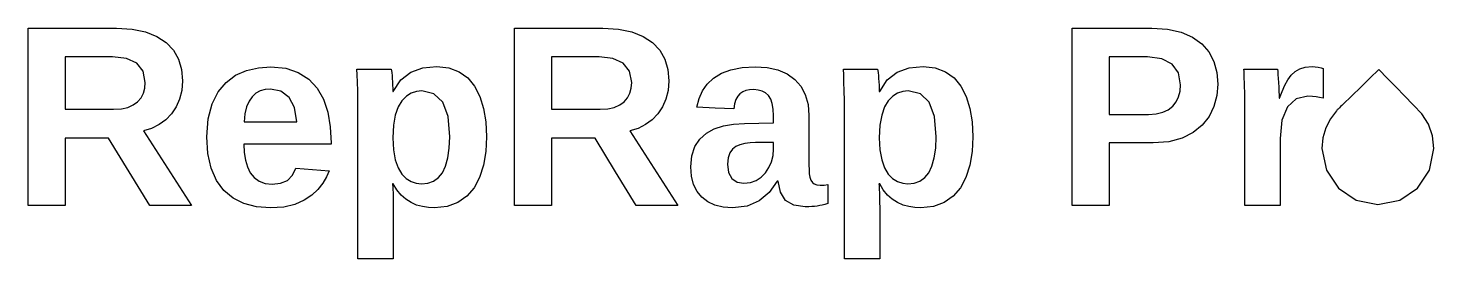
# Model space of a CAD drawing. Header units: millimetres. Extents: x -20.9 to 19.2, y -3.5 to 3.
import ezdxf

# ---------------------------------------------------------------- set-up
doc = ezdxf.new("R2010")
doc.units = ezdxf.units.MM
doc.layers.get('0').update_dxf_attribs({"linetype": 'CONTINUOUS'})

msp = doc.modelspace()

# ---------------------------------------------------------------- linework, layer by layer
at = {"color": 7}
for points in [[(-17.443, -2.025), (-18.029, -1.067), (-18.614, -0.109), (-19.234, -0.109), (-19.854, -0.109), (-19.854, -1.067), (-19.854, -2.025), (-20.382, -2.025), (-20.911, -2.025), (-20.911, 0.499), (-20.911, 3.023), (-19.65, 3.023), (-18.389, 3.023), (-17.946, 2.996), (-17.565, 2.915), (-17.239, 2.788), (-16.973, 2.614), (-16.767, 2.399), (-16.622, 2.141), (-16.534, 1.848), (-16.504, 1.518), (-16.525, 1.247), (-16.59, 0.998), (-16.689, 0.778), (-16.823, 0.583), (-16.984, 0.414), (-17.174, 0.275), (-17.387, 0.169), (-17.618, 0.096), (-16.936, -0.965), (-16.253, -2.025), (-16.848, -2.025), (-17.443, -2.025)], [(-3.57, -2.025), (-4.156, -1.067), (-4.741, -0.109), (-5.361, -0.109), (-5.981, -0.109), (-5.981, -1.067), (-5.981, -2.025), (-6.509, -2.025), (-7.038, -2.025), (-7.038, 0.499), (-7.038, 3.023), (-5.777, 3.023), (-4.516, 3.023), (-4.073, 2.996), (-3.692, 2.915), (-3.366, 2.788), (-3.1, 2.614), (-2.894, 2.399), (-2.749, 2.141), (-2.661, 1.848), (-2.631, 1.518), (-2.653, 1.247), (-2.717, 0.998), (-2.816, 0.778), (-2.95, 0.583), (-3.111, 0.414), (-3.301, 0.275), (-3.514, 0.169), (-3.745, 0.096), (-3.063, -0.965), (-2.38, -2.025), (-2.975, -2.025), (-3.57, -2.025)], [(13.023, 1.425), (12.995, 1.104), (12.912, 0.794), (12.775, 0.51), (12.578, 0.26), (12.322, 0.051), (12.005, -0.112), (11.625, -0.214), (11.181, -0.248), (10.554, -0.248), (9.927, -0.248), (9.927, -1.137), (9.927, -2.025), (9.399, -2.025), (8.87, -2.025), (8.87, 0.499), (8.87, 3.023), (10.004, 3.023), (11.138, 3.023), (11.59, 2.993), (11.976, 2.905), (12.301, 2.766), (12.564, 2.579), (12.766, 2.347), (12.908, 2.073), (12.994, 1.764), (13.023, 1.425)], [(-17.568, 1.475), (-17.629, 1.797), (-17.812, 2.023), (-18.104, 2.158), (-18.5, 2.202), (-19.177, 2.202), (-19.854, 2.202), (-19.854, 1.457), (-19.854, 0.712), (-19.163, 0.712), (-18.471, 0.712), (-18.252, 0.725), (-18.066, 0.766), (-17.91, 0.834), (-17.787, 0.923), (-17.69, 1.036), (-17.622, 1.167), (-17.582, 1.314), (-17.568, 1.475)], [(-3.695, 1.475), (-3.756, 1.797), (-3.939, 2.023), (-4.231, 2.158), (-4.627, 2.202), (-5.304, 2.202), (-5.981, 2.202), (-5.981, 1.457), (-5.981, 0.712), (-5.29, 0.712), (-4.598, 0.712), (-4.379, 0.725), (-4.193, 0.766), (-4.037, 0.834), (-3.914, 0.923), (-3.817, 1.036), (-3.749, 1.167), (-3.709, 1.314), (-3.695, 1.475)], [(11.959, 1.407), (11.899, 1.75), (11.722, 1.998), (11.43, 2.151), (11.02, 2.202), (10.473, 2.202), (9.927, 2.202), (9.927, 1.384), (9.927, 0.565), (10.488, 0.565), (11.048, 0.565), (11.268, 0.58), (11.453, 0.626), (11.61, 0.699), (11.736, 0.798), (11.836, 0.92), (11.905, 1.063), (11.945, 1.228), (11.959, 1.407)], [(-14, -2.097), (-14.398, -2.067), (-14.756, -1.975), (-15.065, -1.819), (-15.325, -1.599), (-15.534, -1.313), (-15.687, -0.965), (-15.781, -0.549), (-15.812, -0.069), (-15.776, 0.442), (-15.666, 0.866), (-15.49, 1.209), (-15.264, 1.479), (-14.991, 1.682), (-14.68, 1.819), (-14.342, 1.897), (-13.985, 1.923), (-13.561, 1.883), (-13.204, 1.762), (-12.908, 1.572), (-12.67, 1.317), (-12.49, 1.002), (-12.366, 0.629), (-12.293, 0.21), (-12.269, -0.252), (-12.269, -0.266), (-12.269, -0.281), (-13.512, -0.281), (-14.756, -0.281), (-14.745, -0.516), (-14.713, -0.736), (-14.656, -0.93), (-14.573, -1.098), (-14.462, -1.233), (-14.322, -1.338), (-14.152, -1.402), (-13.949, -1.424), (-13.708, -1.396), (-13.516, -1.312), (-13.372, -1.167), (-13.276, -0.961), (-12.801, -1.003), (-12.326, -1.044), (-12.404, -1.214), (-12.509, -1.395), (-12.643, -1.574), (-12.817, -1.739), (-13.035, -1.88), (-13.301, -1.997), (-13.619, -2.072), (-14, -2.097)], [(-7.833, -0.069), (-7.856, -0.493), (-7.923, -0.883), (-8.033, -1.229), (-8.192, -1.524), (-8.399, -1.764), (-8.657, -1.947), (-8.963, -2.06), (-9.32, -2.097), (-9.492, -2.088), (-9.664, -2.061), (-9.829, -2.015), (-9.987, -1.947), (-10.135, -1.853), (-10.273, -1.735), (-10.393, -1.587), (-10.495, -1.409), (-10.506, -1.409), (-10.517, -1.409), (-10.513, -1.441), (-10.51, -1.499), (-10.506, -1.577), (-10.503, -1.667), (-10.5, -1.764), (-10.499, -1.868), (-10.496, -1.968), (-10.495, -2.061), (-10.495, -2.805), (-10.495, -3.548), (-10.999, -3.548), (-11.502, -3.548), (-11.502, -1.295), (-11.502, 0.959), (-11.505, 1.24), (-11.513, 1.489), (-11.521, 1.696), (-11.531, 1.851), (-11.042, 1.851), (-10.553, 1.851), (-10.546, 1.814), (-10.538, 1.754), (-10.53, 1.677), (-10.524, 1.59), (-10.518, 1.495), (-10.513, 1.396), (-10.511, 1.302), (-10.51, 1.221), (-10.503, 1.221), (-10.495, 1.221), (-10.279, 1.549), (-9.994, 1.769), (-9.65, 1.892), (-9.256, 1.934), (-8.912, 1.896), (-8.618, 1.783), (-8.373, 1.604), (-8.177, 1.368), (-8.025, 1.076), (-7.919, 0.733), (-7.855, 0.35), (-7.833, -0.069)], [(-0.818, -2.097), (-1.083, -2.078), (-1.32, -2.022), (-1.522, -1.926), (-1.692, -1.796), (-1.828, -1.629), (-1.929, -1.427), (-1.991, -1.193), (-2.011, -0.929), (-1.982, -0.613), (-1.893, -0.352), (-1.75, -0.139), (-1.563, 0.028), (-1.338, 0.154), (-1.076, 0.239), (-0.788, 0.291), (-0.481, 0.311), (-0.064, 0.318), (0.354, 0.325), (0.354, 0.423), (0.354, 0.522), (0.344, 0.715), (0.314, 0.873), (0.269, 1.003), (0.207, 1.106), (0.126, 1.182), (0.028, 1.231), (-0.084, 1.261), (-0.213, 1.271), (-0.332, 1.265), (-0.438, 1.246), (-0.529, 1.211), (-0.607, 1.156), (-0.672, 1.084), (-0.725, 0.988), (-0.762, 0.869), (-0.786, 0.723), (-1.311, 0.748), (-1.836, 0.773), (-1.775, 1.016), (-1.678, 1.235), (-1.542, 1.432), (-1.363, 1.6), (-1.136, 1.737), (-0.865, 1.837), (-0.542, 1.901), (-0.17, 1.923), (0.173, 1.9), (0.475, 1.833), (0.737, 1.721), (0.955, 1.565), (1.129, 1.368), (1.256, 1.131), (1.334, 0.852), (1.36, 0.533), (1.36, -0.173), (1.36, -0.879), (1.363, -1.008), (1.371, -1.123), (1.39, -1.222), (1.418, -1.305), (1.46, -1.369), (1.514, -1.416), (1.588, -1.443), (1.679, -1.452), (1.792, -1.447), (1.901, -1.431), (1.901, -1.703), (1.901, -1.975), (1.816, -1.996), (1.74, -2.015), (1.668, -2.031), (1.597, -2.043), (1.522, -2.053), (1.443, -2.061), (1.357, -2.067), (1.256, -2.068), (0.926, -2.022), (0.694, -1.882), (0.551, -1.652), (0.479, -1.334), (0.468, -1.334), (0.457, -1.334), (0.228, -1.656), (-0.058, -1.896), (-0.404, -2.047), (-0.818, -2.097)], [(6.04, -0.069), (6.017, -0.493), (5.95, -0.883), (5.84, -1.229), (5.681, -1.524), (5.474, -1.764), (5.216, -1.947), (4.91, -2.06), (4.553, -2.097), (4.381, -2.088), (4.209, -2.061), (4.044, -2.015), (3.886, -1.947), (3.738, -1.853), (3.6, -1.735), (3.48, -1.587), (3.378, -1.409), (3.367, -1.409), (3.356, -1.409), (3.36, -1.441), (3.363, -1.499), (3.367, -1.577), (3.37, -1.667), (3.373, -1.764), (3.374, -1.868), (3.377, -1.968), (3.378, -2.061), (3.378, -2.805), (3.378, -3.548), (2.874, -3.548), (2.371, -3.548), (2.371, -1.295), (2.371, 0.959), (2.368, 1.24), (2.36, 1.489), (2.352, 1.696), (2.342, 1.851), (2.831, 1.851), (3.32, 1.851), (3.327, 1.814), (3.335, 1.754), (3.343, 1.677), (3.349, 1.59), (3.355, 1.495), (3.36, 1.396), (3.362, 1.302), (3.363, 1.221), (3.37, 1.221), (3.378, 1.221), (3.594, 1.549), (3.879, 1.769), (4.223, 1.892), (4.617, 1.934), (4.961, 1.896), (5.255, 1.783), (5.499, 1.604), (5.696, 1.368), (5.848, 1.076), (5.954, 0.733), (6.018, 0.35), (6.04, -0.069)], [(13.793, -2.025), (13.793, -0.542), (13.793, 0.941), (13.792, 1.07), (13.789, 1.206), (13.788, 1.342), (13.782, 1.471), (13.779, 1.593), (13.775, 1.701), (13.771, 1.79), (13.764, 1.851), (14.244, 1.851), (14.725, 1.851), (14.732, 1.792), (14.739, 1.701), (14.746, 1.591), (14.753, 1.471), (14.759, 1.346), (14.764, 1.221), (14.769, 1.11), (14.771, 1.024), (14.778, 1.024), (14.785, 1.024), (14.861, 1.223), (14.936, 1.4), (15.017, 1.555), (15.111, 1.683), (15.225, 1.787), (15.359, 1.862), (15.519, 1.91), (15.713, 1.926), (15.802, 1.922), (15.889, 1.909), (15.968, 1.892), (16.025, 1.873), (16.025, 1.452), (16.025, 1.031), (15.927, 1.05), (15.828, 1.067), (15.721, 1.08), (15.595, 1.084), (15.26, 1.008), (15.007, 0.78), (14.852, 0.402), (14.8, -0.123), (14.8, -1.074), (14.8, -2.025), (14.296, -2.025), (13.793, -2.025)], [(17.616, 1.845), (17.36, 1.595), (17.105, 1.346), (16.849, 1.097), (16.593, 0.848), (16.558, 0.819), (16.525, 0.788), (16.493, 0.757), (16.461, 0.725), (16.448, 0.711), (16.434, 0.698), (16.421, 0.685), (16.408, 0.672), (16.234, 0.442), (16.104, 0.182), (16.022, -0.102), (15.993, -0.404), (16.119, -1.026), (16.461, -1.533), (16.968, -1.875), (17.59, -2.001), (18.211, -1.875), (18.719, -1.533), (19.061, -1.026), (19.186, -0.404), (19.145, -0.043), (19.028, 0.289), (18.845, 0.584), (18.604, 0.83), (18.602, 0.833), (18.599, 0.835), (18.597, 0.837), (18.595, 0.839), (18.35, 1.091), (18.106, 1.342), (17.861, 1.593), (17.616, 1.845)], [(-14, 1.289), (-14.149, 1.275), (-14.29, 1.235), (-14.414, 1.169), (-14.523, 1.07), (-14.61, 0.942), (-14.68, 0.78), (-14.728, 0.583), (-14.748, 0.35), (-13.996, 0.35), (-13.244, 0.35), (-13.314, 0.76), (-13.469, 1.052), (-13.7, 1.23), (-14, 1.289)], [(-8.883, -0.069), (-8.933, 0.508), (-9.084, 0.912), (-9.334, 1.154), (-9.682, 1.235), (-9.833, 1.219), (-9.983, 1.17), (-10.123, 1.086), (-10.248, 0.955), (-10.353, 0.778), (-10.438, 0.547), (-10.492, 0.259), (-10.51, -0.098), (-10.492, -0.446), (-10.438, -0.732), (-10.356, -0.958), (-10.252, -1.133), (-10.126, -1.262), (-9.987, -1.348), (-9.839, -1.394), (-9.689, -1.409), (-9.507, -1.39), (-9.345, -1.334), (-9.207, -1.235), (-9.095, -1.094), (-9.003, -0.907), (-8.937, -0.675), (-8.897, -0.396), (-8.883, -0.069)], [(4.99, -0.069), (4.94, 0.508), (4.789, 0.912), (4.539, 1.154), (4.191, 1.235), (4.04, 1.219), (3.89, 1.17), (3.75, 1.086), (3.625, 0.955), (3.52, 0.778), (3.435, 0.547), (3.381, 0.259), (3.363, -0.098), (3.381, -0.446), (3.435, -0.732), (3.517, -0.958), (3.621, -1.133), (3.747, -1.262), (3.886, -1.348), (4.034, -1.394), (4.184, -1.409), (4.366, -1.39), (4.528, -1.334), (4.666, -1.235), (4.778, -1.094), (4.87, -0.907), (4.936, -0.675), (4.976, -0.396), (4.99, -0.069)], [(0.354, -0.23), (0.096, -0.234), (-0.162, -0.238), (-0.32, -0.248), (-0.471, -0.266), (-0.606, -0.296), (-0.725, -0.349), (-0.822, -0.424), (-0.897, -0.528), (-0.945, -0.668), (-0.961, -0.85), (-0.93, -1.091), (-0.836, -1.262), (-0.686, -1.362), (-0.496, -1.395), (-0.311, -1.374), (-0.144, -1.312), (0.001, -1.218), (0.121, -1.097), (0.219, -0.951), (0.293, -0.786), (0.338, -0.608), (0.354, -0.427), (0.354, -0.329), (0.354, -0.23)]]:
    msp.add_lwpolyline(points, dxfattribs=at)

doc.saveas('drawing.dxf')
